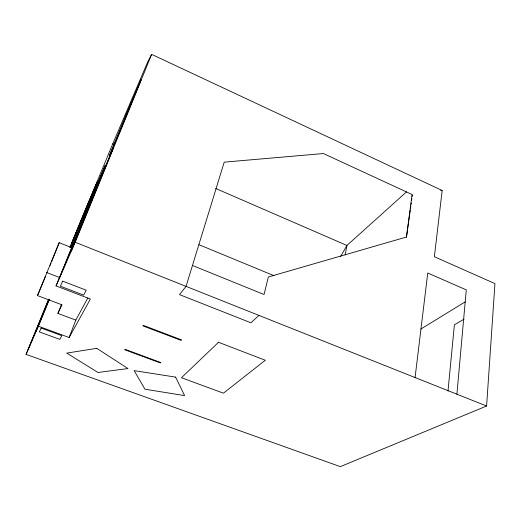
<?xml version="1.0" encoding="UTF-8"?>
<svg xmlns="http://www.w3.org/2000/svg" width="521" height="521" viewBox="0 0 521 521"><rect width="100%" height="100%" fill="white"/><g stroke="black" fill="none" stroke-linecap="round" stroke-linejoin="round"><path stroke-width="0.78" d="M48.538 299.477L26.05 354.391L340.324 466.64L486.601 406.015L494.95 283.626L434.371 256.742L442.166 190.497L151.637 54.36L147.905 61.524L112.764 143.789L69.794 247.573M456.897 394.195L466.288 289.878L427.754 273.037L415.074 377.549M448.001 391.01L454.397 324.804L464.113 319.132M406.413 237.237L410.268 210.093M410.489 208.498L410.835 206.101M411.056 204.506L411.284 202.91M411.623 200.513L411.85 198.918M412.196 196.521L412.417 194.926M345.117 255.003L346.921 245.463L406.549 191.845M26.05 354.391L38.398 326.211L69.15 337.51L75.806 320.102L87.841 297.947M75.806 320.102L57.903 313.408L62.012 304.831L37.479 295.589L59.179 242.675L71.846 247.69M57.903 313.408L61.504 304.355M50.062 265.521L50.941 263.307M51.527 261.835L59.179 242.675M69.15 337.51L90.387 299.034L56.047 285.918L105.255 165.313L106.733 165.939M59.127 278.885L99.166 180.715L113.103 148.446L71.312 251.083M56.047 285.918L75.18 242.252L151.637 54.36M28.167 349.565L48.831 299.093M36.04 331.59L49.254 299.275M70.465 247.423L72.308 242.916L70.387 247.371M38.398 326.211L49.13 299.953M70.609 247.436L84.109 214.424L105.255 165.313M37.479 295.589L45.477 276.527M340.539 256.632L346.921 245.463L215.674 188.472M258.924 315.394L250.927 322.792L179.498 294.606L186.043 286.381L224.212 162.148L323.424 153.545L412.059 194.509L406.517 237.009L268.348 276.983L264.049 294.515L192.464 265.476M420.877 329.038L465.181 301.874M440.59 190.217L442.166 190.497M46.649 272.542L59.296 277.413M75.18 242.252L486.601 406.015M84.109 214.424L85.522 215.004M199.009 244.701L274.007 275.707M112.764 143.789L114.255 144.434M126.219 114.379L109.208 156.092L123.711 122.383L141.074 79.746L126.219 114.379M87.15 205.489L71.918 242.701L97.271 181.894L87.15 205.489M41.113 328.054L39.375 331.916L59.843 339.399L61.817 335.654L41.113 328.054M62.676 281.151L60.397 286.211L83.634 295.101L86.219 290.197L62.676 281.151M125.112 349.344L124.779 349.78L160.403 362.961L160.787 362.544L125.112 349.344M143.314 325.378L142.923 325.885L181.126 340.395L181.569 339.913L143.314 325.378M218.507 342.284L181.458 377.738L223.437 393.173L265.287 360.239L218.507 342.284M96.743 348.341L66.753 353.101L97.955 372.476L128.003 368.562L96.743 348.341M175.61 377.113L134.144 370.633L144.955 389.213L184.597 395.608L175.61 377.113"/></g></svg>
